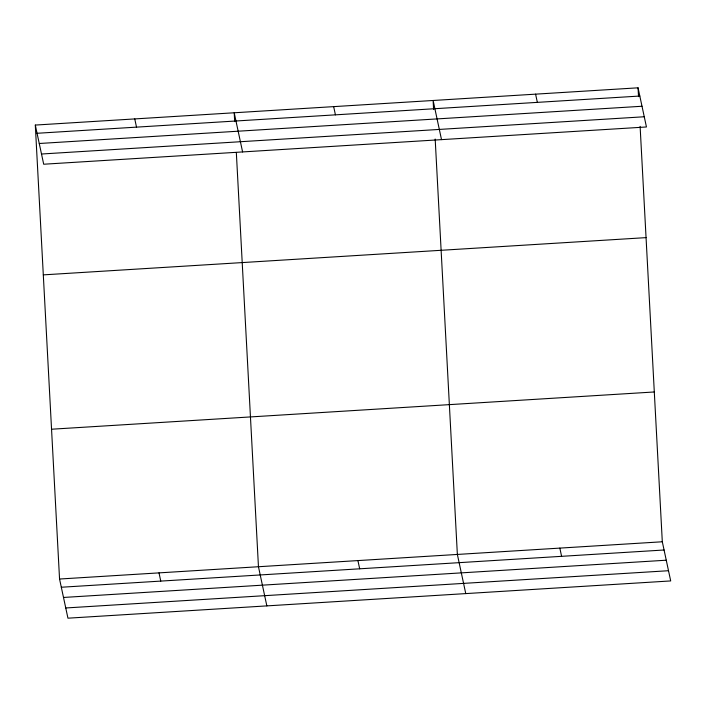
<?xml version="1.0" encoding="UTF-8"?>
<svg xmlns="http://www.w3.org/2000/svg" width="706" height="706" viewBox="0 0 706 706"><rect width="100%" height="100%" fill="white"/><g stroke="black" fill="none" stroke-linecap="round" stroke-linejoin="round"><path stroke-width="1.06" d="M35.3 125.068L638.056 87.818L646.449 126.974L43.693 164.224L35.3 125.068L59.551 579.026L67.944 618.182L670.7 580.932L662.307 541.776L640.113 126.374M37.065 133.284L639.821 96.042M39.254 143.494L642.01 106.253M41.504 154.014L644.26 116.764M43.304 274.872L646.061 237.631M51.547 429.222L654.303 391.971M59.551 579.026L662.307 541.776M61.316 587.242L664.072 550M63.505 597.452L666.261 560.211M65.755 607.972L668.511 570.722M535.589 94.154L537.354 102.37M559.84 548.112L561.597 556.328M441.515 139.638L433.122 100.481L433.59 109.298M465.766 593.596L457.364 554.439L435.178 139.038M333.664 106.632L335.429 114.849M357.916 560.59L359.681 568.807M242.599 151.931L234.207 112.775L234.683 121.591M266.85 605.889L258.458 566.733L236.325 152.425M134.758 118.917L136.514 127.142M159.009 572.875L160.765 581.1M638.056 87.818L638.524 96.634"/></g></svg>
